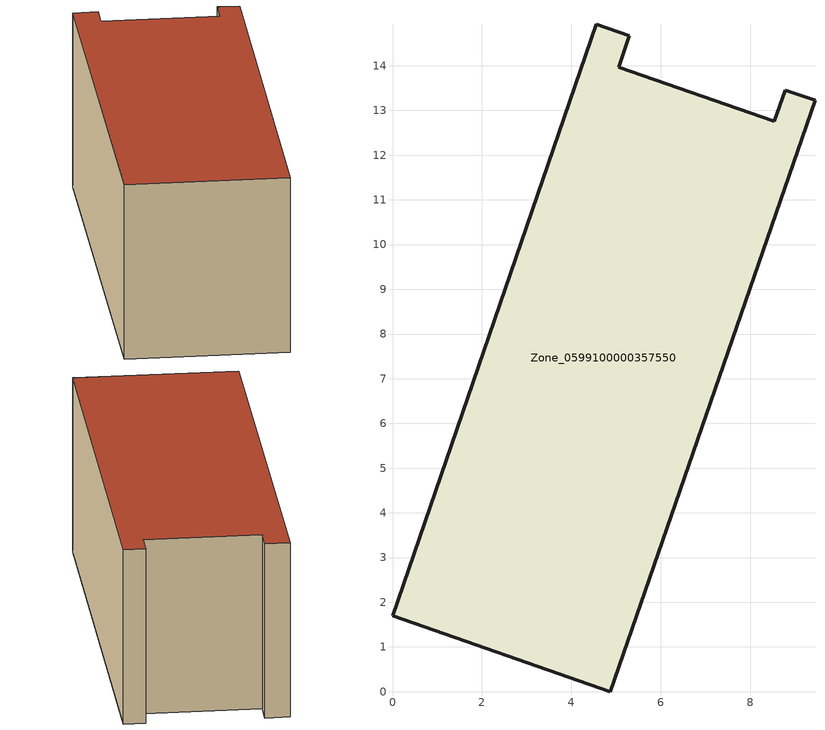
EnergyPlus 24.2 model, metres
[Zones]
Zone_0599100000357550
 floor ground (C_G): 0,1.7 4.56,14.93 5.3,14.67 5.06,13.96 8.54,12.75 8.79,13.46 9.45,13.22 4.87,0 z0
 wall outside (C_F): 4.87,0 9.45,13.22 8.79,13.46 8.54,12.75 5.06,13.96 5.3,14.67 4.56,14.93 0,1.7 4.87,0 z0:5.82
 roof outside (C_R): 4.56,14.93 0,1.7 4.87,0 9.45,13.22 8.79,13.46 8.54,12.75 5.06,13.96 5.3,14.67 z5.82
[BUILDING]
Pand.0599100000357550: North Axis=0; Terrain=City; Loads Convergence Tolerance Value=0.04; Temperature Convergence Tolerance Value=0.4; Solar Distribution=FullExterior; Maximum Number of Warmup Days=25; Minimum Number of Warmup Days=1
[Site:Location]
Rotterdam.The.Hague.AP_ZH_NLD Design_Conditions: Latitude=51.96; Longitude=4.45; Time Zone=1; Elevation=-4.5
[SITE:GROUNDTEMPERATURE:BUILDINGSURFACE]
18, 18, 18, 18, 18, 18, 18, 18, 18, 18, 18, 18
[MATERIAL] Thermal Absorptance=0.9; Solar Absorptance=0.7; Visible Absorptance=0.7
Name | Roughness | Thickness | Conductivity | Density | Specific Heat
G.TI.1992-2005 | MediumSmooth | 0.15 | 0.06 | 540 | 1210
F.TI.1992-2005 | Rough | 0.3 | 0.12 | 1920 | 840
R.TI.1992-2005 | MediumRough | 0.2 | 0.08 | 1500 | 1000
[CONSTRUCTION]
C_G: G.TI.1992-2005
C_F: F.TI.1992-2005
C_R: R.TI.1992-2005
[ZONE]
Zone_0599100000357550: Type=1; Multiplier=1; Ceiling Height=Autocalculate; Volume=Autocalculate; Floor Area=autocalculate; Part of Total Floor Area=Yes
[ZONEINFILTRATION:DESIGNFLOWRATE]
Infil_Zone_0599100000357550: Zone or ZoneList or Space or SpaceList=Zone_0599100000357550; Schedule=AlwaysOn; Design Flow Rate Calculation Method=Flow/Area; Flow Rate per Floor Area=0.0015; Constant Term Coefficient=1; Temperature Term Coefficient=0; Velocity Term Coefficient=0; Velocity Squared Term Coefficient=0
[HVACTEMPLATE:ZONE:IDEALLOADSAIRSYSTEM]
Zone_0599100000357550: Maximum Heating Supply Air Temperature=50; Minimum Cooling Supply Air Temperature=13; Maximum Heating Supply Air Humidity Ratio=0.0156; Minimum Cooling Supply Air Humidity Ratio=0.0077; Heating Limit=NoLimit; Cooling Limit=NoLimit; Dehumidification Control Type=ConstantSensibleHeatRatio; Cooling Sensible Heat Ratio=0.7; Dehumidification Setpoint=60; Humidification Control Type=None; Humidification Setpoint=30; Outdoor Air Method=None; Outdoor Air Flow Rate per Person=0.00944; Outdoor Air Flow Rate per Zone Floor Area=0; Outdoor Air Flow Rate per Zone=0; Demand Controlled Ventilation Type=None; Outdoor Air Economizer Type=NoEconomizer; Heat Recovery Type=None; Sensible Heat Recovery Effectiveness=0.7; Latent Heat Recovery Effectiveness=0.65
[ZONECONTROL:THERMOSTAT]
ThermostatControl_Zone_0599100000357550: Zone or ZoneList=Zone_0599100000357550; Control Type Schedule=DualSetpointControlType; Control 1=Thermostat_Zone_0599100000357550; Temperature Difference Between Cutout And Setpoint=0
[THERMOSTATSETPOINT:DUALSETPOINT]
Thermostat_Zone_0599100000357550: Heating Setpoint Temperature Schedule=HeatingSetpoint_Zone_0599100000357550; Cooling Setpoint Temperature Schedule=CoolingSetpoint_Zone_0599100000357550
[SCHEDULE:COMPACT]
HeatingSetpoint_Zone_0599100000357550: Through: 12/31, For: AllDays, Until: 24:00, 21
CoolingSetpoint_Zone_0599100000357550: Through: 12/31, For: AllDays, Until: 24:00, 24
DualSetpointControlType: Through: 12/31, For: AllDays, Until: 24:00, 4
AlwaysOn: Through: 12/31, For: AllDays, Until: 24:00, 1
